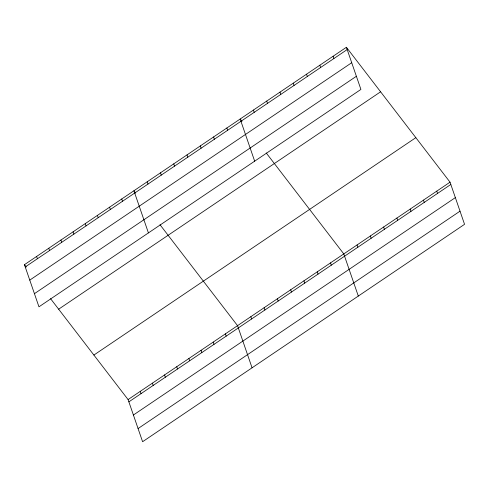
<?xml version="1.0" encoding="UTF-8"?>
<svg xmlns="http://www.w3.org/2000/svg" width="489" height="489" viewBox="0 0 489 489"><rect width="100%" height="100%" fill="white"/><g stroke="black" fill="none" stroke-linecap="round" stroke-linejoin="round"><path stroke-width="0.73" d="M346.401 47.28L360.913 89.426L38.961 306.823L24.45 264.677L346.401 47.28L450.039 182.177L464.55 224.323L142.599 441.72L128.087 399.574L50.55 298.651M25.232 266.957L347.19 49.56M29.768 280.111L351.719 62.714M34.432 293.669L356.383 76.272M58.649 309.195L380.601 91.798M93.888 355.057L415.839 137.66M128.087 399.574L450.039 182.177M128.87 401.854L450.821 184.457M133.399 415.014L455.351 197.617M138.069 428.566L460.021 211.169M241.957 121.364L240.16 119.023L254.671 161.168M266.26 152.996L343.791 253.919L358.309 296.065M135.716 193.106L133.913 190.759L148.424 232.905M160.013 224.732L237.55 325.662L252.061 367.807M24.45 264.677L26.247 267.018M436.756 191.144L437.545 193.424M423.474 200.111L424.263 202.391M410.198 209.078L410.98 211.364M396.915 218.051L397.704 220.331M333.125 56.247L333.908 58.527M383.633 227.018L384.421 229.298M319.843 65.214L320.625 67.494M370.356 235.985L371.139 238.265M306.56 74.181L307.349 76.461M357.074 244.952L357.862 247.232M293.278 83.148L294.066 85.428M280.001 92.115L280.784 94.395M330.515 262.886L331.297 265.166M266.719 101.082L267.507 103.368M317.233 271.853L318.015 274.133M253.436 110.049L254.225 112.336M303.95 280.82L304.739 283.1M290.674 289.788L291.456 292.074M226.878 127.99L227.666 130.27M277.391 298.755L278.174 301.041M213.595 136.957L214.384 139.237M264.109 307.728L264.897 310.008M200.319 145.924L201.101 148.204M250.833 316.695L251.615 318.975M187.036 154.891L187.819 157.171M173.754 163.858L174.542 166.138M225.386 333.871L226.175 336.157M160.478 172.825L161.26 175.105M213.222 342.086L214.011 344.366M147.195 181.792L147.978 184.072M201.058 350.301L201.847 352.581M188.901 358.51L189.683 360.79M121.749 198.974L122.537 201.254M176.737 366.726L177.519 369.006M109.591 207.189L110.373 209.469M164.573 374.935L165.361 377.221M97.427 215.398L98.21 217.678M152.409 383.15L153.198 385.43M85.263 223.614L86.046 225.894M140.245 391.365L141.034 393.645M73.099 231.823L73.888 234.109M60.936 240.038L61.724 242.318M48.778 248.253L49.56 250.533M36.614 256.462L37.396 258.742"/></g></svg>
